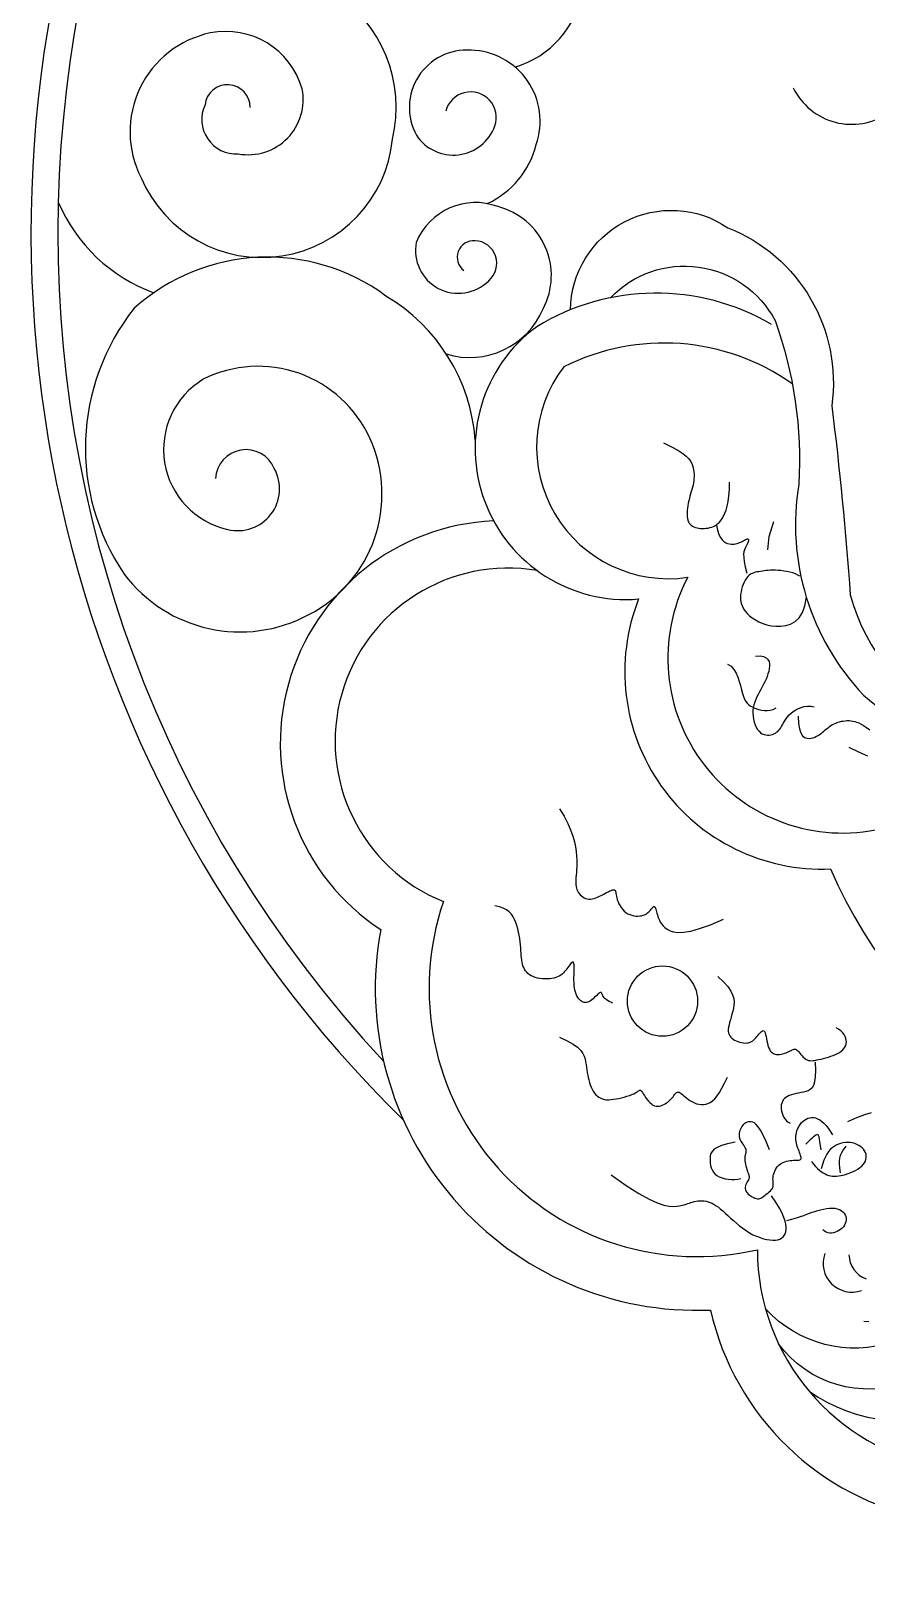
# Model space of a CAD drawing. Header units: millimetres. Extents: x -159346 to -157016, y -80163 to -78851.
# Drawn here: x -157298.98 to -157272.36, y -79042.22 to -78992.84 of the extents above; entities that cross this region are included whole.
import ezdxf

# ---------------------------------------------------------------- set-up
doc = ezdxf.new("R2010")
doc.units = ezdxf.units.MM
doc.header["$LTSCALE"] = 2
doc.header["$MEASUREMENT"] = 0
for name, color, linetype in [('3', 3, 'CONTINUOUS'), ('4', 4, 'CONTINUOUS'), ('7', 7, 'CONTINUOUS')]:
    doc.layers.add(name, color=color, linetype=linetype)

msp = doc.modelspace()

# ---------------------------------------------------------------- linework, layer by layer
at = {"layer": '3', "color": 0}
for points in [[(-157283.569, -78993.992, 0.28583), (-157281.414, -78991.552, 0.527782), (-157283.828, -78988.591, 0.595436), (-157285.564, -78991.298, 0.732231), (-157282.811, -78991.087, 1.442237), (-157284.166, -78990.79)], [(-157292, -78995.274, 0.940071), (-157293.44, -78995.19, 0.567999), (-157292.381, -78996.755, 0.530364), (-157290.349, -78994.682, 0.389238), (-157293.271, -78992.906, 0.495007), (-157295.473, -78997.516, 0.775364), (-157287.469, -78996.29, 0.319125), (-157289.375, -78991.594, 0.482874), (-157297.536, -78992.532)], [(-157284.454, -78998.339, 0.227662), (-157282.896, -78996.459, 0.50736), (-157284.971, -78993.455, 0.595436), (-157286.707, -78996.163, 0.615458), (-157284.209, -78995.867, 1.042494), (-157285.776, -78995.401)], [(-157274.71, -78994.657, 0.458152), (-157271.68, -78995.45, -0.408976), (-157268.579, -78997.395, 0.188573), (-157267.136, -79000.782, 0.389296), (-157263.962, -79001.359)], [(-157285.758, -79003.126, 0.383746), (-157282.673, -79001.686, 0.482866), (-157284.11, -78998.435, 0.406453), (-157286.714, -78999.573, 0.74133), (-157284.409, -79000.792, 0.687251), (-157284.843, -78999.519, 0.753643), (-157285.195, -79000.467)], [(-157281.804, -79001.717, -0.597201), (-157276.796, -78999.106, -0.346566), (-157273.486, -79004.774, -0.013773), (-157272.895, -79010.796, 0.46999), (-157264.149, -79014.81, 0.311754), (-157259.658, -79017.762, 0.311754)], [(-157284.834, -79005.868, 0.24524), (-157287.678, -79001.283, 0.356294), (-157295.694, -79001.671, 0.327727), (-157296.017, -79010.131, 0.370539), (-157290.135, -79011.422, 0.399579), (-157288.195, -79005.804, 0.425183), (-157293.496, -79003.931, 0.676598), (-157292.72, -79008.71, 0.656974), (-157291.234, -79006.772, 0.79891), (-157293.108, -79007.095)], [(-157280.534, -79001.336, -0.511178), (-157275.291, -79002.06, -0.101647), (-157274.536, -79007.268, 0.234748), (-157272.478, -79013.984, 0.231473), (-157267.613, -79015.382, 0.166938)], [(-157275.409, -79002.182, 0.275708), (-157282.879, -79002.257, 0.756539), (-157279.634, -79010.926, 0.543413), (-157273.522, -79019.519, 0.313806), (-157259.384, -79028.403, 0.30761)], [(-157274.741, -79004.074, 0.277072), (-157282.018, -79003.536, 0.673636), (-157278.072, -79010.234, 0.639973), (-157271.891, -79018.235, 0.390981), (-157259.384, -79027.309, 0.387014)], [(-157267.025, -79034.096, 0.050847), (-157271.535, -79034.573, -0.296289), (-157275.577, -79033.54)], [(-157265.426, -79037.061, 0.291123), (-157267.165, -79035.606, 0.091412), (-157271.065, -79035.841, -0.339598), (-157275.177, -79034.635)], [(-157274.199, -79036.156, 0.257104), (-157269.139, -79036.686, -0.431039), (-157267.071, -79037.671)]]:
    msp.add_lwpolyline(points, format="xyb", dxfattribs=at)
for points in [[(-157278.846, -79005.959), (-157278.589, -79006.081), (-157278.386, -79006.191), (-157278.231, -79006.289), (-157278.117, -79006.379), (-157278.035, -79006.461), (-157277.98, -79006.537), (-157277.944, -79006.609), (-157277.919, -79006.679), (-157277.901, -79006.748), (-157277.887, -79006.817), (-157277.877, -79006.885), (-157277.871, -79006.953), (-157277.87, -79007.021), (-157277.873, -79007.089), (-157277.879, -79007.158), (-157277.889, -79007.227), (-157277.903, -79007.297), (-157277.919, -79007.367), (-157277.938, -79007.438), (-157277.958, -79007.509), (-157277.979, -79007.582), (-157278, -79007.655), (-157278.02, -79007.729), (-157278.039, -79007.804), (-157278.056, -79007.879), (-157278.07, -79007.955), (-157278.082, -79008.03), (-157278.09, -79008.103), (-157278.094, -79008.174), (-157278.094, -79008.242), (-157278.09, -79008.306), (-157278.081, -79008.365), (-157278.066, -79008.418), (-157278.046, -79008.466), (-157278.021, -79008.508), (-157277.991, -79008.546), (-157277.957, -79008.578), (-157277.917, -79008.606), (-157277.873, -79008.629), (-157277.825, -79008.648), (-157277.773, -79008.663), (-157277.718, -79008.673), (-157277.66, -79008.68), (-157277.6, -79008.682), (-157277.54, -79008.681), (-157277.479, -79008.676), (-157277.42, -79008.667), (-157277.363, -79008.655), (-157277.308, -79008.638), (-157277.255, -79008.618), (-157277.205, -79008.592), (-157277.156, -79008.56), (-157277.109, -79008.522), (-157277.063, -79008.476), (-157277.018, -79008.422), (-157276.974, -79008.358), (-157276.93, -79008.285), (-157276.887, -79008.198), (-157276.848, -79008.094), (-157276.813, -79007.97), (-157276.783, -79007.822), (-157276.761, -79007.647), (-157276.746, -79007.441), (-157276.741, -79007.202)], [(-157277.152, -79008.578), (-157277.122, -79008.74), (-157277.081, -79008.868), (-157277.033, -79008.968), (-157276.979, -79009.043), (-157276.921, -79009.096), (-157276.862, -79009.133), (-157276.802, -79009.156), (-157276.744, -79009.169), (-157276.69, -79009.177), (-157276.639, -79009.179), (-157276.591, -79009.177), (-157276.545, -79009.171), (-157276.502, -79009.161), (-157276.461, -79009.147), (-157276.42, -79009.132), (-157276.38, -79009.113), (-157276.341, -79009.094), (-157276.303, -79009.073), (-157276.267, -79009.054), (-157276.234, -79009.037), (-157276.204, -79009.023), (-157276.179, -79009.014), (-157276.158, -79009.01), (-157276.144, -79009.015), (-157276.137, -79009.027), (-157276.136, -79009.047), (-157276.14, -79009.074), (-157276.149, -79009.106), (-157276.162, -79009.142), (-157276.179, -79009.182), (-157276.199, -79009.224), (-157276.221, -79009.266), (-157276.244, -79009.31), (-157276.265, -79009.36), (-157276.282, -79009.422), (-157276.291, -79009.501), (-157276.289, -79009.603), (-157276.272, -79009.734), (-157276.239, -79009.901), (-157276.186, -79010.108)], [(-157275.516, -79009.362), (-157275.478, -79008.941), (-157275.325, -79008.463)], [(-157274.502, -79010.203), (-157274.566, -79010.163), (-157274.642, -79010.128), (-157274.727, -79010.098), (-157274.818, -79010.072), (-157274.914, -79010.051), (-157275.01, -79010.035), (-157275.106, -79010.023), (-157275.197, -79010.015), (-157275.282, -79010.011), (-157275.362, -79010.01), (-157275.436, -79010.012), (-157275.506, -79010.017), (-157275.571, -79010.023), (-157275.634, -79010.03), (-157275.694, -79010.039), (-157275.752, -79010.047), (-157275.809, -79010.056), (-157275.864, -79010.065), (-157275.918, -79010.077), (-157275.97, -79010.092), (-157276.021, -79010.112), (-157276.07, -79010.138), (-157276.116, -79010.171), (-157276.16, -79010.213), (-157276.202, -79010.264), (-157276.241, -79010.324), (-157276.277, -79010.391), (-157276.308, -79010.463), (-157276.336, -79010.54), (-157276.358, -79010.619), (-157276.375, -79010.699), (-157276.387, -79010.78), (-157276.392, -79010.859), (-157276.39, -79010.937), (-157276.38, -79011.014), (-157276.361, -79011.09), (-157276.332, -79011.165), (-157276.293, -79011.239), (-157276.242, -79011.312), (-157276.179, -79011.385), (-157276.104, -79011.458), (-157276.015, -79011.528), (-157275.915, -79011.594), (-157275.804, -79011.654), (-157275.682, -79011.706), (-157275.551, -79011.748), (-157275.411, -79011.778), (-157275.262, -79011.795), (-157275.107, -79011.795), (-157274.95, -79011.774), (-157274.797, -79011.725), (-157274.653, -79011.643), (-157274.526, -79011.522), (-157274.42, -79011.357), (-157274.341, -79011.14), (-157274.295, -79010.868)], [(-157275.917, -79012.742), (-157275.77, -79012.739), (-157275.657, -79012.758), (-157275.574, -79012.795), (-157275.517, -79012.847), (-157275.483, -79012.911), (-157275.467, -79012.985), (-157275.466, -79013.064), (-157275.476, -79013.146), (-157275.493, -79013.229), (-157275.516, -79013.311), (-157275.544, -79013.394), (-157275.578, -79013.476), (-157275.614, -79013.558), (-157275.654, -79013.64), (-157275.696, -79013.721), (-157275.739, -79013.802), (-157275.783, -79013.882), (-157275.826, -79013.962), (-157275.867, -79014.042), (-157275.905, -79014.124), (-157275.938, -79014.207), (-157275.965, -79014.292), (-157275.985, -79014.379), (-157275.997, -79014.469), (-157275.999, -79014.563), (-157275.992, -79014.657), (-157275.977, -79014.751), (-157275.954, -79014.842), (-157275.924, -79014.928), (-157275.888, -79015.008), (-157275.847, -79015.078), (-157275.801, -79015.137), (-157275.75, -79015.184), (-157275.697, -79015.218), (-157275.642, -79015.241), (-157275.586, -79015.255), (-157275.53, -79015.26), (-157275.475, -79015.258), (-157275.421, -79015.249), (-157275.371, -79015.235), (-157275.325, -79015.217), (-157275.282, -79015.195), (-157275.243, -79015.169), (-157275.207, -79015.139), (-157275.173, -79015.106), (-157275.141, -79015.069), (-157275.111, -79015.028), (-157275.083, -79014.984), (-157275.056, -79014.936), (-157275.028, -79014.886), (-157274.999, -79014.833), (-157274.967, -79014.779), (-157274.93, -79014.724), (-157274.888, -79014.668), (-157274.838, -79014.613), (-157274.78, -79014.558), (-157274.711, -79014.505), (-157274.634, -79014.456), (-157274.549, -79014.412), (-157274.457, -79014.377), (-157274.359, -79014.352), (-157274.256, -79014.339), (-157274.15, -79014.341), (-157274.041, -79014.359)], [(-157276.8, -79012.999), (-157276.688, -79013.069), (-157276.599, -79013.166), (-157276.528, -79013.282), (-157276.472, -79013.412), (-157276.429, -79013.549), (-157276.393, -79013.685), (-157276.361, -79013.816), (-157276.331, -79013.933), (-157276.299, -79014.033), (-157276.263, -79014.116), (-157276.224, -79014.185), (-157276.18, -79014.241), (-157276.132, -79014.287), (-157276.079, -79014.326), (-157276.02, -79014.359), (-157275.954, -79014.39), (-157275.882, -79014.419), (-157275.803, -79014.445), (-157275.72, -79014.465), (-157275.632, -79014.478), (-157275.541, -79014.479), (-157275.447, -79014.468), (-157275.351, -79014.441), (-157275.255, -79014.396)], [(-157274.556, -79014.653), (-157274.545, -79014.885), (-157274.516, -79015.062), (-157274.471, -79015.191), (-157274.414, -79015.279), (-157274.35, -79015.332), (-157274.28, -79015.359), (-157274.21, -79015.365), (-157274.142, -79015.358), (-157274.079, -79015.343), (-157274.022, -79015.323), (-157273.969, -79015.298), (-157273.919, -79015.27), (-157273.872, -79015.238), (-157273.827, -79015.203), (-157273.784, -79015.168), (-157273.74, -79015.131), (-157273.696, -79015.094), (-157273.651, -79015.058), (-157273.605, -79015.023), (-157273.558, -79014.989), (-157273.51, -79014.956), (-157273.46, -79014.926), (-157273.408, -79014.898), (-157273.354, -79014.874), (-157273.297, -79014.852), (-157273.239, -79014.835), (-157273.18, -79014.82), (-157273.119, -79014.81), (-157273.058, -79014.803), (-157272.997, -79014.799), (-157272.936, -79014.799), (-157272.875, -79014.803), (-157272.816, -79014.811), (-157272.756, -79014.824), (-157272.693, -79014.844), (-157272.625, -79014.872), (-157272.552, -79014.909), (-157272.47, -79014.958), (-157272.378, -79015.019), (-157272.274, -79015.094)], [(-157272.937, -79015.646), (-157272.612, -79015.797), (-157272.347, -79015.922)], [(-157282.152, -79017.602), (-157282.008, -79017.844), (-157281.892, -79018.069), (-157281.801, -79018.279), (-157281.732, -79018.473), (-157281.681, -79018.652), (-157281.646, -79018.818), (-157281.624, -79018.969), (-157281.611, -79019.108), (-157281.604, -79019.235), (-157281.603, -79019.35), (-157281.605, -79019.455), (-157281.61, -79019.55), (-157281.617, -79019.637), (-157281.624, -79019.717), (-157281.631, -79019.789), (-157281.636, -79019.856), (-157281.638, -79019.918), (-157281.638, -79019.976), (-157281.634, -79020.03), (-157281.626, -79020.081), (-157281.615, -79020.129), (-157281.599, -79020.175), (-157281.579, -79020.218), (-157281.555, -79020.261), (-157281.526, -79020.302), (-157281.493, -79020.341), (-157281.456, -79020.377), (-157281.415, -79020.41), (-157281.371, -79020.437), (-157281.323, -79020.46), (-157281.273, -79020.475), (-157281.221, -79020.483), (-157281.167, -79020.483), (-157281.112, -79020.475), (-157281.055, -79020.461), (-157280.997, -79020.441), (-157280.939, -79020.417), (-157280.881, -79020.391), (-157280.823, -79020.361), (-157280.766, -79020.331), (-157280.71, -79020.301), (-157280.655, -79020.272), (-157280.603, -79020.245), (-157280.555, -79020.221), (-157280.511, -79020.202), (-157280.471, -79020.188), (-157280.438, -79020.18), (-157280.412, -79020.18), (-157280.393, -79020.188), (-157280.379, -79020.204), (-157280.37, -79020.227), (-157280.364, -79020.258), (-157280.358, -79020.295), (-157280.352, -79020.339), (-157280.344, -79020.388), (-157280.331, -79020.442), (-157280.313, -79020.501), (-157280.289, -79020.563), (-157280.26, -79020.627), (-157280.226, -79020.69), (-157280.186, -79020.751), (-157280.142, -79020.809), (-157280.092, -79020.862), (-157280.038, -79020.907), (-157279.978, -79020.945), (-157279.916, -79020.974), (-157279.851, -79020.996), (-157279.786, -79021.011), (-157279.721, -79021.019), (-157279.658, -79021.021), (-157279.597, -79021.017), (-157279.542, -79021.009), (-157279.491, -79020.995), (-157279.446, -79020.977), (-157279.406, -79020.956), (-157279.37, -79020.933), (-157279.337, -79020.907), (-157279.308, -79020.881), (-157279.282, -79020.853), (-157279.258, -79020.827), (-157279.237, -79020.801), (-157279.217, -79020.776), (-157279.198, -79020.755), (-157279.181, -79020.737), (-157279.166, -79020.723), (-157279.152, -79020.714), (-157279.139, -79020.711), (-157279.127, -79020.715), (-157279.116, -79020.727), (-157279.106, -79020.745), (-157279.095, -79020.77), (-157279.085, -79020.801), (-157279.074, -79020.838), (-157279.063, -79020.88), (-157279.05, -79020.927), (-157279.036, -79020.978), (-157279.019, -79021.033), (-157279, -79021.091), (-157278.975, -79021.15), (-157278.944, -79021.21), (-157278.904, -79021.27), (-157278.855, -79021.329), (-157278.795, -79021.385), (-157278.722, -79021.438), (-157278.634, -79021.486), (-157278.523, -79021.523), (-157278.382, -79021.541), (-157278.202, -79021.535), (-157277.976, -79021.496), (-157277.693, -79021.419), (-157277.348, -79021.296), (-157276.931, -79021.12)], [(-157280.452, -79023.788), (-157280.516, -79023.764), (-157280.573, -79023.738), (-157280.621, -79023.709), (-157280.663, -79023.68), (-157280.698, -79023.65), (-157280.728, -79023.62), (-157280.752, -79023.59), (-157280.771, -79023.561), (-157280.786, -79023.533), (-157280.798, -79023.508), (-157280.809, -79023.486), (-157280.819, -79023.469), (-157280.829, -79023.457), (-157280.842, -79023.452), (-157280.857, -79023.454), (-157280.877, -79023.465), (-157280.903, -79023.484), (-157280.933, -79023.511), (-157280.967, -79023.544), (-157281.005, -79023.58), (-157281.045, -79023.617), (-157281.086, -79023.654), (-157281.129, -79023.688), (-157281.171, -79023.717), (-157281.212, -79023.741), (-157281.252, -79023.757), (-157281.292, -79023.767), (-157281.33, -79023.77), (-157281.368, -79023.767), (-157281.404, -79023.757), (-157281.44, -79023.741), (-157281.474, -79023.717), (-157281.508, -79023.688), (-157281.54, -79023.651), (-157281.57, -79023.608), (-157281.598, -79023.559), (-157281.623, -79023.504), (-157281.645, -79023.443), (-157281.663, -79023.376), (-157281.677, -79023.303), (-157281.686, -79023.225), (-157281.691, -79023.142), (-157281.693, -79023.058), (-157281.693, -79022.974), (-157281.692, -79022.892), (-157281.689, -79022.814), (-157281.688, -79022.741), (-157281.687, -79022.676), (-157281.688, -79022.62), (-157281.691, -79022.574), (-157281.696, -79022.537), (-157281.703, -79022.509), (-157281.713, -79022.491), (-157281.725, -79022.483), (-157281.74, -79022.484), (-157281.758, -79022.494), (-157281.778, -79022.514), (-157281.801, -79022.542), (-157281.827, -79022.576), (-157281.855, -79022.614), (-157281.886, -79022.657), (-157281.918, -79022.7), (-157281.953, -79022.745), (-157281.99, -79022.787), (-157282.029, -79022.828), (-157282.071, -79022.865), (-157282.115, -79022.899), (-157282.162, -79022.929), (-157282.214, -79022.955), (-157282.269, -79022.978), (-157282.329, -79022.996), (-157282.395, -79023.01), (-157282.466, -79023.019), (-157282.541, -79023.023), (-157282.619, -79023.023), (-157282.697, -79023.017), (-157282.776, -79023.007), (-157282.852, -79022.993), (-157282.924, -79022.973), (-157282.992, -79022.949), (-157283.053, -79022.92), (-157283.108, -79022.887), (-157283.157, -79022.849), (-157283.199, -79022.808), (-157283.236, -79022.762), (-157283.268, -79022.713), (-157283.294, -79022.661), (-157283.316, -79022.606), (-157283.332, -79022.547), (-157283.345, -79022.486), (-157283.355, -79022.421), (-157283.363, -79022.352), (-157283.369, -79022.278), (-157283.374, -79022.2), (-157283.38, -79022.118), (-157283.387, -79022.029), (-157283.395, -79021.936), (-157283.406, -79021.838), (-157283.42, -79021.736), (-157283.437, -79021.633), (-157283.457, -79021.529), (-157283.481, -79021.426), (-157283.51, -79021.324), (-157283.543, -79021.226), (-157283.582, -79021.132), (-157283.629, -79021.043), (-157283.686, -79020.961), (-157283.756, -79020.887), (-157283.842, -79020.822), (-157283.945, -79020.767), (-157284.069, -79020.725), (-157284.216, -79020.695)], [(-157277.113, -79022.939), (-157276.933, -79023.111), (-157276.798, -79023.266), (-157276.703, -79023.406), (-157276.642, -79023.532), (-157276.608, -79023.648), (-157276.597, -79023.756), (-157276.602, -79023.857), (-157276.618, -79023.955), (-157276.639, -79024.051), (-157276.663, -79024.144), (-157276.688, -79024.236), (-157276.714, -79024.323), (-157276.737, -79024.407), (-157276.757, -79024.486), (-157276.772, -79024.559), (-157276.78, -79024.627), (-157276.779, -79024.688), (-157276.771, -79024.743), (-157276.755, -79024.793), (-157276.731, -79024.837), (-157276.702, -79024.876), (-157276.666, -79024.911), (-157276.624, -79024.943), (-157276.577, -79024.971), (-157276.526, -79024.996), (-157276.471, -79025.017), (-157276.413, -79025.035), (-157276.355, -79025.049), (-157276.296, -79025.058), (-157276.239, -79025.062), (-157276.184, -79025.06), (-157276.132, -79025.052), (-157276.085, -79025.037), (-157276.042, -79025.017), (-157276.003, -79024.991), (-157275.966, -79024.962), (-157275.932, -79024.929), (-157275.9, -79024.894), (-157275.869, -79024.857), (-157275.839, -79024.819), (-157275.808, -79024.782), (-157275.778, -79024.746), (-157275.749, -79024.715), (-157275.721, -79024.69), (-157275.694, -79024.674), (-157275.669, -79024.668), (-157275.646, -79024.676), (-157275.626, -79024.698), (-157275.608, -79024.736), (-157275.593, -79024.788), (-157275.578, -79024.851), (-157275.564, -79024.92), (-157275.55, -79024.994), (-157275.534, -79025.067), (-157275.516, -79025.138), (-157275.495, -79025.203), (-157275.47, -79025.259), (-157275.442, -79025.306), (-157275.41, -79025.345), (-157275.374, -79025.375), (-157275.336, -79025.398), (-157275.294, -79025.414), (-157275.249, -79025.423), (-157275.201, -79025.426), (-157275.151, -79025.423), (-157275.098, -79025.415), (-157275.045, -79025.404), (-157274.992, -79025.389), (-157274.941, -79025.372), (-157274.892, -79025.353), (-157274.847, -79025.334), (-157274.807, -79025.314), (-157274.771, -79025.296), (-157274.741, -79025.28), (-157274.714, -79025.267), (-157274.689, -79025.258), (-157274.666, -79025.254), (-157274.643, -79025.256), (-157274.619, -79025.266), (-157274.594, -79025.284), (-157274.566, -79025.311), (-157274.536, -79025.345), (-157274.503, -79025.385), (-157274.468, -79025.427), (-157274.431, -79025.469), (-157274.392, -79025.51), (-157274.352, -79025.547), (-157274.311, -79025.577), (-157274.268, -79025.6), (-157274.225, -79025.614), (-157274.179, -79025.622), (-157274.13, -79025.624), (-157274.078, -79025.621), (-157274.022, -79025.613), (-157273.962, -79025.601), (-157273.896, -79025.587), (-157273.825, -79025.571), (-157273.75, -79025.553), (-157273.672, -79025.533), (-157273.594, -79025.51), (-157273.515, -79025.485), (-157273.439, -79025.458), (-157273.367, -79025.428), (-157273.299, -79025.395), (-157273.238, -79025.36), (-157273.184, -79025.321), (-157273.137, -79025.28), (-157273.097, -79025.236), (-157273.066, -79025.189), (-157273.042, -79025.139), (-157273.027, -79025.087), (-157273.021, -79025.031), (-157273.023, -79024.973), (-157273.036, -79024.913), (-157273.059, -79024.853), (-157273.092, -79024.793), (-157273.137, -79024.734), (-157273.195, -79024.677), (-157273.266, -79024.625), (-157273.35, -79024.577)], [(-157282.152, -79024.88), (-157281.909, -79024.991), (-157281.721, -79025.097), (-157281.58, -79025.198), (-157281.479, -79025.295), (-157281.411, -79025.39), (-157281.367, -79025.481), (-157281.34, -79025.57), (-157281.323, -79025.658), (-157281.308, -79025.745), (-157281.295, -79025.83), (-157281.282, -79025.915), (-157281.269, -79025.998), (-157281.256, -79026.08), (-157281.24, -79026.16), (-157281.222, -79026.238), (-157281.201, -79026.315), (-157281.176, -79026.39), (-157281.148, -79026.462), (-157281.116, -79026.53), (-157281.08, -79026.594), (-157281.04, -79026.653), (-157280.996, -79026.706), (-157280.949, -79026.752), (-157280.898, -79026.79), (-157280.843, -79026.82), (-157280.784, -79026.842), (-157280.721, -79026.857), (-157280.655, -79026.865), (-157280.585, -79026.866), (-157280.511, -79026.863), (-157280.433, -79026.854), (-157280.351, -79026.841), (-157280.266, -79026.824), (-157280.179, -79026.804), (-157280.093, -79026.781), (-157280.008, -79026.756), (-157279.928, -79026.73), (-157279.855, -79026.703), (-157279.789, -79026.675), (-157279.734, -79026.649), (-157279.69, -79026.623), (-157279.657, -79026.599), (-157279.631, -79026.58), (-157279.611, -79026.566), (-157279.595, -79026.56), (-157279.579, -79026.562), (-157279.562, -79026.574), (-157279.542, -79026.598), (-157279.516, -79026.634), (-157279.486, -79026.681), (-157279.451, -79026.735), (-157279.411, -79026.793), (-157279.369, -79026.851), (-157279.324, -79026.908), (-157279.277, -79026.959), (-157279.228, -79027.002), (-157279.178, -79027.035), (-157279.128, -79027.057), (-157279.077, -79027.069), (-157279.027, -79027.073), (-157278.977, -79027.069), (-157278.928, -79027.059), (-157278.88, -79027.043), (-157278.833, -79027.023), (-157278.789, -79026.998), (-157278.746, -79026.97), (-157278.706, -79026.94), (-157278.668, -79026.908), (-157278.632, -79026.874), (-157278.599, -79026.839), (-157278.568, -79026.804), (-157278.54, -79026.77), (-157278.515, -79026.736), (-157278.492, -79026.705), (-157278.469, -79026.677), (-157278.448, -79026.654), (-157278.426, -79026.636), (-157278.402, -79026.625), (-157278.376, -79026.622), (-157278.348, -79026.628), (-157278.316, -79026.645), (-157278.28, -79026.67), (-157278.24, -79026.701), (-157278.196, -79026.738), (-157278.149, -79026.779), (-157278.097, -79026.82), (-157278.042, -79026.862), (-157277.984, -79026.901), (-157277.921, -79026.937), (-157277.855, -79026.968), (-157277.787, -79026.993), (-157277.717, -79027.011), (-157277.645, -79027.02), (-157277.572, -79027.02), (-157277.5, -79027.009), (-157277.427, -79026.987), (-157277.355, -79026.952), (-157277.284, -79026.902), (-157277.211, -79026.834), (-157277.137, -79026.747), (-157277.061, -79026.637), (-157276.982, -79026.503), (-157276.898, -79026.343), (-157276.81, -79026.153)], [(-157274.017, -79025.668), (-157274.004, -79025.932), (-157274.009, -79026.139), (-157274.03, -79026.296), (-157274.065, -79026.41), (-157274.112, -79026.491), (-157274.169, -79026.544), (-157274.234, -79026.579), (-157274.306, -79026.603), (-157274.382, -79026.622), (-157274.46, -79026.64), (-157274.54, -79026.656), (-157274.619, -79026.672), (-157274.696, -79026.689), (-157274.769, -79026.709), (-157274.837, -79026.732), (-157274.898, -79026.76), (-157274.95, -79026.793), (-157274.995, -79026.831), (-157275.031, -79026.875), (-157275.059, -79026.923), (-157275.079, -79026.976), (-157275.092, -79027.033), (-157275.097, -79027.094), (-157275.095, -79027.159), (-157275.086, -79027.227), (-157275.069, -79027.295), (-157275.045, -79027.363), (-157275.013, -79027.428), (-157274.974, -79027.486), (-157274.926, -79027.538), (-157274.871, -79027.579), (-157274.807, -79027.609)], [(-157275.467, -79028.465), (-157275.574, -79028.201), (-157275.669, -79027.995), (-157275.751, -79027.84), (-157275.825, -79027.728), (-157275.89, -79027.653), (-157275.948, -79027.606), (-157276, -79027.581), (-157276.049, -79027.571), (-157276.095, -79027.569), (-157276.139, -79027.573), (-157276.18, -79027.584), (-157276.219, -79027.601), (-157276.255, -79027.623), (-157276.289, -79027.65), (-157276.32, -79027.681), (-157276.348, -79027.717), (-157276.373, -79027.757), (-157276.394, -79027.8), (-157276.412, -79027.846), (-157276.425, -79027.893), (-157276.432, -79027.942), (-157276.434, -79027.992), (-157276.43, -79028.042), (-157276.418, -79028.091), (-157276.4, -79028.14), (-157276.376, -79028.188), (-157276.348, -79028.234), (-157276.319, -79028.28), (-157276.29, -79028.323), (-157276.263, -79028.366), (-157276.242, -79028.406), (-157276.226, -79028.445), (-157276.219, -79028.482), (-157276.218, -79028.518), (-157276.222, -79028.554), (-157276.23, -79028.59), (-157276.239, -79028.628), (-157276.248, -79028.668), (-157276.254, -79028.711), (-157276.257, -79028.758), (-157276.254, -79028.81), (-157276.246, -79028.865), (-157276.235, -79028.921), (-157276.221, -79028.978), (-157276.205, -79029.034), (-157276.188, -79029.088), (-157276.171, -79029.138), (-157276.155, -79029.183), (-157276.141, -79029.222), (-157276.129, -79029.255), (-157276.121, -79029.284), (-157276.115, -79029.311), (-157276.113, -79029.336), (-157276.116, -79029.361), (-157276.123, -79029.387), (-157276.135, -79029.415), (-157276.153, -79029.448), (-157276.174, -79029.483), (-157276.196, -79029.521), (-157276.216, -79029.562), (-157276.233, -79029.605), (-157276.243, -79029.649), (-157276.245, -79029.694), (-157276.236, -79029.739), (-157276.215, -79029.784), (-157276.183, -79029.828), (-157276.142, -79029.871), (-157276.095, -79029.91), (-157276.044, -79029.944), (-157275.992, -79029.973), (-157275.94, -79029.996), (-157275.892, -79030.012), (-157275.849, -79030.019), (-157275.811, -79030.019), (-157275.777, -79030.012), (-157275.744, -79029.999), (-157275.714, -79029.982), (-157275.683, -79029.961), (-157275.652, -79029.937), (-157275.619, -79029.911), (-157275.584, -79029.884), (-157275.547, -79029.856), (-157275.51, -79029.827), (-157275.474, -79029.797), (-157275.44, -79029.766), (-157275.41, -79029.735), (-157275.385, -79029.702), (-157275.366, -79029.668), (-157275.355, -79029.634), (-157275.349, -79029.598), (-157275.348, -79029.561), (-157275.35, -79029.522), (-157275.353, -79029.481), (-157275.356, -79029.438), (-157275.358, -79029.393), (-157275.356, -79029.345), (-157275.35, -79029.294), (-157275.339, -79029.242), (-157275.323, -79029.189), (-157275.303, -79029.136), (-157275.278, -79029.085), (-157275.248, -79029.036), (-157275.213, -79028.991), (-157275.174, -79028.951), (-157275.13, -79028.915), (-157275.082, -79028.886), (-157275.031, -79028.861), (-157274.978, -79028.841), (-157274.923, -79028.825), (-157274.868, -79028.813), (-157274.813, -79028.804), (-157274.759, -79028.799), (-157274.707, -79028.796), (-157274.658, -79028.795), (-157274.612, -79028.795), (-157274.571, -79028.794), (-157274.535, -79028.791), (-157274.504, -79028.785), (-157274.481, -79028.774), (-157274.466, -79028.758), (-157274.458, -79028.736), (-157274.458, -79028.708), (-157274.465, -79028.675), (-157274.476, -79028.637), (-157274.491, -79028.596), (-157274.508, -79028.551), (-157274.527, -79028.504), (-157274.547, -79028.455), (-157274.565, -79028.406), (-157274.582, -79028.355), (-157274.597, -79028.303), (-157274.61, -79028.251), (-157274.62, -79028.197), (-157274.626, -79028.143), (-157274.629, -79028.087), (-157274.628, -79028.031), (-157274.621, -79027.974), (-157274.611, -79027.916), (-157274.595, -79027.859), (-157274.574, -79027.802), (-157274.549, -79027.747), (-157274.519, -79027.694), (-157274.485, -79027.643), (-157274.445, -79027.596), (-157274.401, -79027.553), (-157274.353, -79027.514), (-157274.301, -79027.482), (-157274.246, -79027.456), (-157274.187, -79027.438), (-157274.127, -79027.43), (-157274.064, -79027.432), (-157274, -79027.444), (-157273.935, -79027.47), (-157273.87, -79027.507), (-157273.803, -79027.556), (-157273.736, -79027.618), (-157273.668, -79027.691), (-157273.6, -79027.776), (-157273.532, -79027.872), (-157273.464, -79027.98)], [(-157272.978, -79027.556), (-157272.683, -79027.434), (-157272.432, -79027.341), (-157272.22, -79027.273)], [(-157273.828, -79028.465), (-157273.848, -79028.321), (-157273.865, -79028.206), (-157273.878, -79028.117), (-157273.891, -79028.052), (-157273.904, -79028.008), (-157273.92, -79027.984), (-157273.94, -79027.975), (-157273.965, -79027.98), (-157273.997, -79027.997), (-157274.034, -79028.023), (-157274.077, -79028.057), (-157274.122, -79028.098), (-157274.17, -79028.142), (-157274.219, -79028.189), (-157274.267, -79028.237), (-157274.314, -79028.283)], [(-157276.56, -79028.223), (-157276.803, -79028.271), (-157276.991, -79028.324), (-157277.13, -79028.383), (-157277.229, -79028.445), (-157277.294, -79028.511), (-157277.333, -79028.581), (-157277.352, -79028.653), (-157277.359, -79028.728), (-157277.361, -79028.805), (-157277.356, -79028.882), (-157277.344, -79028.958), (-157277.325, -79029.032), (-157277.296, -79029.103), (-157277.256, -79029.168), (-157277.205, -79029.227), (-157277.142, -79029.279), (-157277.065, -79029.322), (-157276.978, -79029.356), (-157276.882, -79029.381), (-157276.781, -79029.397), (-157276.677, -79029.405), (-157276.573, -79029.403), (-157276.473, -79029.394), (-157276.378, -79029.375)], [(-157274.132, -79028.829), (-157274.065, -79028.915), (-157274, -79028.989), (-157273.938, -79029.054), (-157273.877, -79029.11), (-157273.817, -79029.157), (-157273.758, -79029.196), (-157273.7, -79029.228), (-157273.641, -79029.254), (-157273.582, -79029.274), (-157273.522, -79029.288), (-157273.461, -79029.297), (-157273.398, -79029.301), (-157273.332, -79029.299), (-157273.265, -79029.292), (-157273.194, -79029.28), (-157273.12, -79029.264), (-157273.043, -79029.243), (-157272.963, -79029.217), (-157272.883, -79029.187), (-157272.804, -79029.153), (-157272.728, -79029.115), (-157272.656, -79029.073), (-157272.591, -79029.029), (-157272.533, -79028.981), (-157272.485, -79028.93), (-157272.446, -79028.877), (-157272.416, -79028.823), (-157272.397, -79028.767), (-157272.386, -79028.711), (-157272.385, -79028.655), (-157272.394, -79028.6), (-157272.412, -79028.546), (-157272.439, -79028.494), (-157272.475, -79028.445), (-157272.519, -79028.399), (-157272.57, -79028.357), (-157272.627, -79028.319), (-157272.689, -79028.288), (-157272.756, -79028.262), (-157272.827, -79028.243), (-157272.9, -79028.232), (-157272.975, -79028.228), (-157273.051, -79028.231), (-157273.128, -79028.242), (-157273.203, -79028.259), (-157273.276, -79028.284), (-157273.347, -79028.316), (-157273.413, -79028.354), (-157273.476, -79028.4), (-157273.534, -79028.454), (-157273.588, -79028.518), (-157273.64, -79028.596), (-157273.689, -79028.688), (-157273.736, -79028.796), (-157273.783, -79028.924), (-157273.828, -79029.072)], [(-157273.039, -79028.344), (-157273.119, -79028.465), (-157273.179, -79028.562), (-157273.219, -79028.645), (-157273.244, -79028.723), (-157273.254, -79028.807), (-157273.252, -79028.907), (-157273.241, -79029.032), (-157273.221, -79029.193)], [(-157280.506, -79029.254), (-157280.026, -79029.594), (-157279.628, -79029.849), (-157279.302, -79030.031), (-157279.039, -79030.152), (-157278.829, -79030.223), (-157278.662, -79030.256), (-157278.53, -79030.262), (-157278.422, -79030.254), (-157278.33, -79030.242), (-157278.252, -79030.227), (-157278.183, -79030.21), (-157278.123, -79030.193), (-157278.069, -79030.174), (-157278.018, -79030.156), (-157277.968, -79030.139), (-157277.916, -79030.123), (-157277.861, -79030.109), (-157277.803, -79030.097), (-157277.742, -79030.089), (-157277.679, -79030.084), (-157277.615, -79030.083), (-157277.55, -79030.087), (-157277.485, -79030.097), (-157277.42, -79030.113), (-157277.356, -79030.135), (-157277.292, -79030.164), (-157277.228, -79030.2), (-157277.162, -79030.242), (-157277.095, -79030.291), (-157277.025, -79030.346), (-157276.951, -79030.408), (-157276.874, -79030.477), (-157276.792, -79030.552), (-157276.705, -79030.632), (-157276.614, -79030.714), (-157276.52, -79030.798), (-157276.421, -79030.88), (-157276.319, -79030.96), (-157276.213, -79031.035), (-157276.105, -79031.103), (-157275.994, -79031.164), (-157275.881, -79031.215), (-157275.769, -79031.258), (-157275.66, -79031.292), (-157275.554, -79031.317), (-157275.453, -79031.332), (-157275.36, -79031.339), (-157275.275, -79031.336), (-157275.201, -79031.324), (-157275.136, -79031.302), (-157275.081, -79031.272), (-157275.036, -79031.233), (-157275, -79031.186), (-157274.972, -79031.131), (-157274.953, -79031.068), (-157274.941, -79030.997), (-157274.938, -79030.919), (-157274.946, -79030.831), (-157274.968, -79030.73), (-157275.007, -79030.613), (-157275.067, -79030.476), (-157275.152, -79030.317), (-157275.264, -79030.133), (-157275.407, -79029.921)], [(-157274.921, -79030.709), (-157274.752, -79030.665), (-157274.608, -79030.624), (-157274.484, -79030.585), (-157274.376, -79030.548), (-157274.28, -79030.514), (-157274.191, -79030.481), (-157274.106, -79030.45), (-157274.021, -79030.421), (-157273.931, -79030.394), (-157273.839, -79030.369), (-157273.745, -79030.347), (-157273.651, -79030.331), (-157273.559, -79030.32), (-157273.471, -79030.317), (-157273.388, -79030.321), (-157273.312, -79030.335), (-157273.244, -79030.359), (-157273.185, -79030.392), (-157273.135, -79030.433), (-157273.095, -79030.479), (-157273.063, -79030.531), (-157273.042, -79030.585), (-157273.03, -79030.642), (-157273.029, -79030.699), (-157273.038, -79030.755), (-157273.056, -79030.81), (-157273.083, -79030.862), (-157273.117, -79030.911), (-157273.159, -79030.957), (-157273.205, -79030.998), (-157273.257, -79031.033), (-157273.312, -79031.063), (-157273.37, -79031.086), (-157273.43, -79031.102), (-157273.491, -79031.11), (-157273.551, -79031.11), (-157273.61, -79031.1), (-157273.667, -79031.082), (-157273.719, -79031.052), (-157273.768, -79031.013)], [(-157272.306, -79033.942), (-157272.462, -79033.927)]]:
    msp.add_lwpolyline(points, dxfattribs=at)
msp.add_circle((-157278.874, -79023.727), 1.119, dxfattribs=at)
for centre, radius, start, end in [((-157259.384, -78999.26), 38.741, 317.0767, 222.9233), ((-157293.258, -78996.218), 5.28, 203.1524, 249.924), ((-157272.843, -79032.074), 0.918, 160.4309, 289.6271), ((-157272.101, -79031.786), 0.837, 181.1953, 249.9348), ((-157259.384, -78999.26), 38.741, 242.3058, 242.3858)]:
    msp.add_arc(centre, radius, start, end, dxfattribs=at)
at = {"layer": '4', "color": 0}
msp.add_lwpolyline([(-157284.251, -79008.442, 0.728414), (-157287.846, -79021.45, 0.481914), (-157277.347, -79033.561, 0.298157), (-157270.467, -79040.207, 0.077727), (-157259.384, -79042.219)], format="xyb", dxfattribs=at)
msp.add_arc((-157259.384, -78999.26), 39.596, 314.4676, 225.5324, dxfattribs=at)
at = {"layer": '7', "color": 0}
msp.add_lwpolyline([(-157282.858, -79010.024, 0.898977), (-157285.848, -79020.559, 0.588405), (-157275.853, -79031.641, 0.364297), (-157270.029, -79038.549, 0.082934), (-157258.987, -79040.496, 0.075496)], format="xyb", dxfattribs=at)

doc.saveas('drawing.dxf')
